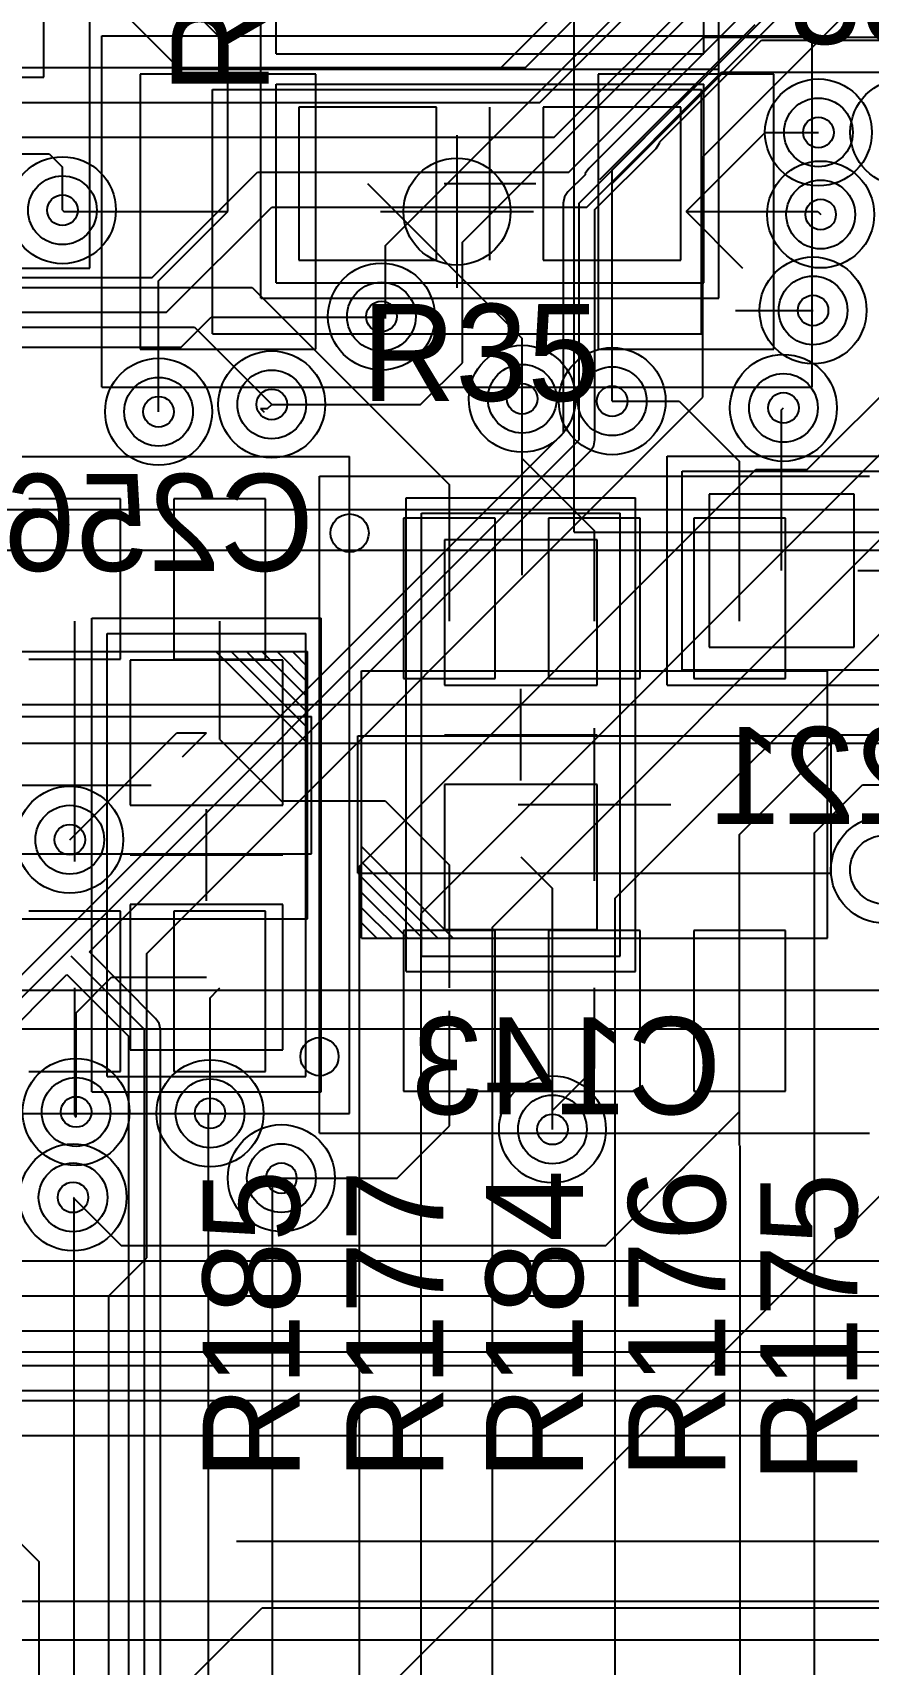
# Model space of a CAD drawing. Extents: x 28 to 300, y 18 to 330.
# Drawn here: x 161.73 to 167.21, y 128.86 to 139.54 of the extents above; entities that cross this region are included whole.
import ezdxf

# ---------------------------------------------------------------- set-up
doc = ezdxf.new("R2010")
doc.units = 0
for name, color, linetype in [('BOTTOMLAYER', 5, 'CONTINUOUS'), ('BOTTOMOVERLAY', 54, 'CONTINUOUS'), ('BOTTOMPASTE', 16, 'CONTINUOUS'), ('BOTTOMSOLDER', 6, 'CONTINUOUS'), ('DRILLDRAWING', 1, 'CONTINUOUS'), ('INTERNALPLANE1', 76, 'CONTINUOUS'), ('INTERNALPLANE6', 136, 'CONTINUOUS'), ('MECHANICAL14', 56, 'CONTINUOUS'), ('MECHANICAL15', 56, 'CONTINUOUS'), ('MECHANICAL16', 56, 'CONTINUOUS'), ('MIDLAYER1', 16, 'CONTINUOUS'), ('MIDLAYER3', 90, 'CONTINUOUS'), ('MULTILAYER', 9, 'CONTINUOUS'), ('TOPLAYER', 1, 'CONTINUOUS'), ('TOPOVERLAY', 2, 'CONTINUOUS'), ('TOPPASTE', 8, 'CONTINUOUS'), ('TOPSOLDER', 216, 'CONTINUOUS'), ('VIAHOLELAYER', 16, 'CONTINUOUS')]:
    doc.layers.add(name, color=color, linetype=linetype)

msp = doc.modelspace()

# ---------------------------------------------------------------- linework, layer by layer
at = {"layer": 'BOTTOMLAYER'}
for p, q in [((162.524, 139.945), (163.012, 139.457)), ((163.012, 138.369), (163.012, 139.457)), ((163.587, 139.269), (162.437, 139.269)), ((162.437, 139.269), (162.437, 137.469)), ((163.587, 137.469), (163.587, 139.269)), ((166.587, 139.269), (165.437, 139.269)), ((165.437, 139.269), (165.437, 137.469)), ((166.587, 137.469), (166.587, 139.269)), ((166.012, 138.369), (166.53, 138.887)), ((166.53, 138.887), (166.878, 138.887)), ((161.929, 138.378), (161.938, 138.369)), ((161.938, 138.369), (163.012, 138.369)), ((162.558, 137.916), (163.012, 138.369)), ((166.012, 138.369), (166.874, 138.369)), ((166.012, 138.369), (166.116, 138.264)), ((166.012, 138.369), (166.382, 137.998)), ((166.874, 138.369), (166.893, 138.35)), ((162.558, 137.059), (162.558, 137.916)), ((166.335, 137.722), (166.843, 137.722)), ((162.437, 137.469), (163.587, 137.469)), ((165.437, 137.469), (166.587, 137.469)), ((164.939, 135.989), (164.939, 137.144)), ((166.637, 137.071), (166.649, 137.084)), ((166.637, 136.019), (166.637, 137.071)), ((166.162, 136.519), (166.162, 135.519)), ((167.112, 136.519), (166.162, 136.519)), ((167.112, 135.519), (167.112, 136.519)), ((165.43, 136.22), (164.43, 136.22)), ((164.43, 136.22), (164.43, 135.27)), ((165.43, 135.27), (165.43, 136.22)), ((163.372, 135.433), (162.372, 135.433)), ((162.372, 135.433), (162.372, 134.483)), ((163.372, 134.483), (163.372, 135.433)), ((166.162, 135.519), (167.112, 135.519)), ((164.43, 135.27), (165.43, 135.27)), ((161.977, 134.258), (162.677, 134.958)), ((162.677, 134.958), (162.872, 134.958)), ((162.715, 134.801), (162.872, 134.958)), ((165.43, 134.62), (164.43, 134.62)), ((164.43, 134.62), (164.43, 133.67)), ((165.43, 133.67), (165.43, 134.62)), ((162.372, 134.483), (163.372, 134.483)), ((164.93, 134.145), (165.137, 133.938)), ((165.137, 132.362), (165.137, 133.938)), ((163.372, 133.833), (162.372, 133.833)), ((162.372, 133.833), (162.372, 132.883)), ((163.372, 132.883), (163.372, 133.833)), ((164.43, 133.67), (165.43, 133.67)), ((162.018, 133.125), (162.251, 133.358)), ((162.251, 133.358), (162.872, 133.358)), ((162.018, 132.476), (162.018, 133.125)), ((162.372, 132.883), (163.372, 132.883)), ((162.018, 132.443), (162.018, 132.476)), ((162.979, 127.627), (167.301, 131.949))]:
    msp.add_line(p, q, dxfattribs=at)
for centre in [(166.878, 138.887), (161.929, 138.378), (166.893, 138.35), (164.017, 137.682), (166.843, 137.722), (164.939, 137.144), (165.528, 137.128), (162.558, 137.059), (163.299, 137.107), (166.649, 137.084), (161.977, 134.258), (167.31, 134.061), (162.018, 132.476), (162.895, 132.467), (165.137, 132.362), (163.362, 132.043), (161.998, 131.917)]:
    msp.add_circle(centre, 0.225, dxfattribs=at)
at = {"layer": 'BOTTOMOVERLAY'}
for p, q in [((163.962, 139.169), (165.062, 139.169)), ((163.962, 137.569), (165.062, 137.569)), ((164.43, 134.945), (165.43, 134.945)), ((162.372, 134.158), (163.372, 134.158))]:
    msp.add_line(p, q, dxfattribs=at)
at = {"layer": 'BOTTOMPASTE'}
for p, q in [((163.587, 139.269), (162.437, 139.269)), ((162.437, 139.269), (162.437, 137.469)), ((163.587, 137.469), (163.587, 139.269)), ((166.587, 139.269), (165.437, 139.269)), ((165.437, 139.269), (165.437, 137.469)), ((166.587, 137.469), (166.587, 139.269)), ((162.437, 137.469), (163.587, 137.469)), ((165.437, 137.469), (166.587, 137.469)), ((166.162, 136.519), (166.162, 135.519)), ((167.112, 136.519), (166.162, 136.519)), ((167.112, 135.519), (167.112, 136.519)), ((165.43, 136.22), (164.43, 136.22)), ((164.43, 136.22), (164.43, 135.27)), ((165.43, 135.27), (165.43, 136.22)), ((163.372, 135.433), (162.372, 135.433)), ((162.372, 135.433), (162.372, 134.483)), ((163.372, 134.483), (163.372, 135.433)), ((166.162, 135.519), (167.112, 135.519)), ((164.43, 135.27), (165.43, 135.27)), ((165.43, 134.62), (164.43, 134.62)), ((164.43, 134.62), (164.43, 133.67)), ((165.43, 133.67), (165.43, 134.62)), ((162.372, 134.483), (163.372, 134.483)), ((163.372, 133.833), (162.372, 133.833)), ((162.372, 133.833), (162.372, 132.883)), ((163.372, 132.883), (163.372, 133.833)), ((164.43, 133.67), (165.43, 133.67)), ((162.372, 132.883), (163.372, 132.883))]:
    msp.add_line(p, q, dxfattribs=at)
at = {"layer": 'BOTTOMSOLDER'}
for p, q in [((163.587, 139.269), (162.437, 139.269)), ((162.437, 139.269), (162.437, 137.469)), ((163.587, 137.469), (163.587, 139.269)), ((166.587, 139.269), (165.437, 139.269)), ((165.437, 139.269), (165.437, 137.469)), ((166.587, 137.469), (166.587, 139.269)), ((162.437, 137.469), (163.587, 137.469)), ((165.437, 137.469), (166.587, 137.469)), ((166.162, 136.519), (166.162, 135.519)), ((167.112, 136.519), (166.162, 136.519)), ((167.112, 135.519), (167.112, 136.519)), ((165.43, 136.22), (164.43, 136.22)), ((164.43, 136.22), (164.43, 135.27)), ((165.43, 135.27), (165.43, 136.22)), ((163.372, 135.433), (162.372, 135.433)), ((162.372, 135.433), (162.372, 134.483)), ((163.372, 134.483), (163.372, 135.433)), ((166.162, 135.519), (167.112, 135.519)), ((164.43, 135.27), (165.43, 135.27)), ((165.43, 134.62), (164.43, 134.62)), ((164.43, 134.62), (164.43, 133.67)), ((165.43, 133.67), (165.43, 134.62)), ((162.372, 134.483), (163.372, 134.483)), ((163.372, 133.833), (162.372, 133.833)), ((162.372, 133.833), (162.372, 132.883)), ((163.372, 132.883), (163.372, 133.833)), ((164.43, 133.67), (165.43, 133.67)), ((162.372, 132.883), (163.372, 132.883))]:
    msp.add_line(p, q, dxfattribs=at)
at = {"layer": 'DRILLDRAWING'}
for centre in [(166.878, 138.887), (161.929, 138.378), (166.893, 138.35), (164.017, 137.682), (166.843, 137.722), (164.939, 137.144), (162.558, 137.059), (163.299, 137.107), (165.528, 137.128), (166.649, 137.084), (161.977, 134.258), (162.018, 132.476), (162.895, 132.467), (165.137, 132.362), (163.362, 132.043), (161.998, 131.917)]:
    msp.add_circle(centre, 0.1, dxfattribs=at)
at = {"layer": 'INTERNALPLANE1'}
for p, q in [((166.39, 139.667), (165.374, 138.651)), ((165.447, 138.578), (166.463, 139.594)), ((165.84, 138.825), (166.506, 139.491)), ((166.506, 139.491), (169.308, 139.491)), ((165.311, 138.425), (165.743, 138.857)), ((165.414, 138.382), (165.816, 138.783)), ((165.816, 138.783), (165.838, 138.817)), ((165.838, 138.817), (165.84, 138.825)), ((165.374, 138.651), (165.351, 138.618)), ((165.35, 138.61), (165.238, 138.498)), ((165.351, 138.618), (165.35, 138.61)), ((165.215, 138.465), (165.207, 138.425)), ((165.207, 138.425), (165.207, 138.425)), ((165.207, 138.425), (165.207, 136.918)), ((165.238, 138.498), (165.215, 138.465)), ((165.311, 136.876), (165.311, 138.425)), ((165.414, 136.876), (165.414, 138.382)), ((165.207, 136.918), (160.747, 132.458)), ((160.79, 132.354), (165.311, 136.876)), ((165.384, 136.802), (165.407, 136.836)), ((165.407, 136.836), (165.414, 136.876)), ((162.105, 133.523), (165.384, 136.802)), ((162.539, 133.088), (162.105, 133.523)), ((161.983, 133.497), (162.466, 133.015)), ((160.863, 132.281), (161.958, 133.376)), ((161.958, 133.376), (162.362, 132.972)), ((162.551, 133.071), (162.539, 133.088)), ((162.539, 133.088), (162.539, 133.088)), ((162.562, 133.054), (162.551, 133.071)), ((162.362, 132.972), (162.362, 123.888)), ((162.466, 123.845), (162.466, 133.015)), ((162.57, 133.015), (162.562, 133.054)), ((162.57, 123.845), (162.57, 133.015)), ((162.57, 133.015), (162.57, 133.015))]:
    msp.add_line(p, q, dxfattribs=at)
for centre in [(167.437, 138.887), (161.929, 138.378), (164.017, 137.682), (163.299, 137.107), (165.528, 137.128), (162.558, 137.059), (166.649, 137.084), (161.977, 134.258), (167.31, 134.061), (162.895, 132.467), (165.137, 132.362), (163.362, 132.043), (161.998, 131.917)]:
    msp.add_circle(centre, 0.35, dxfattribs=at)
at = {"layer": 'INTERNALPLANE6'}
for centre in [(166.878, 138.887), (166.893, 138.35), (164.017, 137.682), (166.843, 137.722), (163.299, 137.107), (164.939, 137.144), (165.528, 137.128), (167.31, 134.061), (162.018, 132.476), (162.895, 132.467), (163.362, 132.043), (161.998, 131.917)]:
    msp.add_circle(centre, 0.35, dxfattribs=at)
at = {"layer": 'MECHANICAL14'}
for p, q in [((163.327, 139.401), (163.327, 140.701)), ((166.127, 139.401), (166.127, 140.701)), ((161.808, 139.248), (161.808, 140.548)), ((163.327, 139.401), (166.127, 139.401)), ((158.908, 139.248), (161.808, 139.248)), ((162.912, 139.169), (166.112, 139.169)), ((162.912, 137.569), (162.912, 139.169)), ((163.327, 139.202), (166.127, 139.202)), ((163.327, 137.902), (163.327, 139.202)), ((166.112, 137.569), (166.112, 139.169)), ((166.127, 137.902), (166.127, 139.202)), ((163.327, 137.902), (166.127, 137.902)), ((162.912, 137.569), (166.112, 137.569)), ((165.987, 136.669), (168.887, 136.669)), ((165.987, 135.369), (165.987, 136.669)), ((164.28, 136.395), (165.58, 136.395)), ((164.28, 133.495), (164.28, 136.395)), ((165.58, 133.495), (165.58, 136.395)), ((162.222, 132.708), (162.222, 135.608)), ((162.222, 135.608), (163.522, 135.608)), ((163.522, 132.708), (163.522, 135.608)), ((160.484, 135.49), (163.534, 135.49)), ((162.934, 135.49), (163.534, 134.89)), ((163.034, 135.49), (163.534, 134.99)), ((163.134, 135.49), (163.534, 135.09)), ((163.234, 135.49), (163.534, 135.19)), ((163.334, 135.49), (163.534, 135.29)), ((163.434, 135.49), (163.534, 135.39)), ((163.534, 133.74), (163.534, 135.49)), ((163.887, 133.613), (163.887, 135.363)), ((163.887, 135.363), (166.937, 135.363)), ((165.987, 135.369), (168.887, 135.369)), ((166.937, 133.613), (166.937, 135.363)), ((163.887, 134.213), (164.487, 133.613)), ((163.887, 134.113), (164.387, 133.613)), ((163.887, 134.013), (164.287, 133.613)), ((163.887, 133.913), (164.187, 133.613)), ((160.484, 133.74), (163.534, 133.74)), ((163.887, 133.813), (164.087, 133.613)), ((163.887, 133.713), (163.987, 133.613)), ((163.887, 133.613), (166.937, 133.613)), ((164.28, 133.495), (165.58, 133.495)), ((162.222, 132.708), (163.522, 132.708))]:
    msp.add_line(p, q, dxfattribs=at)
at = {"layer": 'MECHANICAL15'}
for p, q in [((165.28, 136.27), (165.28, 163.27)), ((162.108, 137.998), (162.108, 141.798)), ((163.227, 139.301), (163.227, 140.801)), ((166.227, 139.301), (166.227, 140.801)), ((162.187, 139.519), (166.837, 139.519)), ((162.187, 137.219), (162.187, 139.519)), ((166.837, 137.219), (166.837, 139.519)), ((163.227, 137.802), (163.227, 139.302)), ((163.227, 139.302), (166.227, 139.302)), ((163.227, 139.301), (166.227, 139.301)), ((166.227, 137.802), (166.227, 139.302)), ((164.512, 137.869), (164.512, 138.869)), ((164.727, 138.252), (164.727, 138.852)), ((164.427, 138.552), (165.027, 138.552)), ((164.012, 138.369), (165.012, 138.369)), ((158.608, 137.998), (162.108, 137.998)), ((163.227, 137.802), (166.227, 137.802)), ((162.187, 137.219), (166.837, 137.219)), ((160.209, 136.765), (163.809, 136.765)), ((163.809, 132.465), (163.809, 136.765)), ((165.887, 135.269), (165.887, 136.769)), ((165.887, 136.769), (168.987, 136.769)), ((163.612, 136.638), (167.212, 136.638)), ((163.612, 132.338), (163.612, 136.638)), ((165.28, 136.27), (192.28, 136.27)), ((167.137, 136.019), (167.737, 136.019)), ((165.887, 135.269), (168.987, 135.269)), ((162.009, 134.115), (162.009, 135.115)), ((165.412, 133.988), (165.412, 134.988)), ((161.509, 134.615), (162.509, 134.615)), ((164.912, 134.488), (165.912, 134.488)), ((160.209, 132.465), (163.809, 132.465)), ((163.612, 132.338), (167.212, 132.338))]:
    msp.add_line(p, q, dxfattribs=at)
msp.add_circle((164.512, 138.369), 0.35, dxfattribs=at)
at = {"layer": 'MECHANICAL16'}
for p, q in [((164.18, 136.495), (165.68, 136.495)), ((164.18, 133.395), (164.18, 136.495)), ((165.68, 133.395), (165.68, 136.495)), ((162.122, 135.708), (163.622, 135.708)), ((162.122, 132.608), (162.122, 135.708)), ((163.622, 132.608), (163.622, 135.708)), ((164.93, 134.645), (164.93, 135.245)), ((164.63, 134.945), (165.23, 134.945)), ((162.872, 133.858), (162.872, 134.458)), ((162.572, 134.158), (163.172, 134.158)), ((164.18, 133.395), (165.68, 133.395)), ((162.122, 132.608), (163.622, 132.608))]:
    msp.add_line(p, q, dxfattribs=at)
at = {"layer": 'MIDLAYER1'}
for p, q in [((164.96, 139.313), (165.935, 140.289)), ((165.054, 139.084), (166.014, 140.044)), ((165.149, 138.856), (166.07, 139.776)), ((165.244, 138.627), (166.126, 139.51)), ((166.126, 139.51), (169.85, 139.51)), ((152.955, 139.313), (164.96, 139.313)), ((165.362, 138.399), (166.244, 139.281)), ((166.244, 139.281), (172.91, 139.281)), ((153.489, 139.084), (165.054, 139.084)), ((154.065, 138.856), (165.149, 138.856)), ((162.517, 137.938), (163.205, 138.627)), ((163.205, 138.627), (165.244, 138.627)), ((162.611, 137.71), (163.3, 138.399)), ((163.3, 138.399), (165.362, 138.399)), ((156.062, 137.938), (162.517, 137.938)), ((155.733, 137.71), (162.611, 137.71)), ((162.706, 137.481), (162.902, 137.677)), ((162.902, 137.677), (164.017, 137.677)), ((164.017, 137.677), (164.017, 137.677)), ((155.594, 137.481), (162.706, 137.481)), ((146.215, 136.419), (168.868, 136.419)), ((146.308, 136.153), (168.961, 136.153)), ((151.691, 135.143), (170.957, 135.143)), ((151.809, 134.889), (171.062, 134.889)), ((153.189, 133.274), (167.919, 133.274)), ((153.295, 133.02), (167.814, 133.02)), ((156.356, 131.502), (187.089, 131.502)), ((156.45, 131.273), (187.183, 131.273)), ((156.545, 131.044), (187.278, 131.044)), ((156.64, 130.816), (187.373, 130.816)), ((156.734, 130.587), (187.468, 130.587)), ((156.829, 130.359), (187.562, 130.359)), ((157.856, 129.275), (190.383, 129.275)), ((157.962, 129.021), (190.488, 129.021))]:
    msp.add_line(p, q, dxfattribs=at)
for centre in [(166.878, 138.887), (161.929, 138.378), (166.893, 138.35), (164.017, 137.682), (166.843, 137.722), (164.939, 137.144), (165.528, 137.128), (162.558, 137.059), (163.299, 137.107), (166.649, 137.084), (161.977, 134.258), (167.31, 134.061), (162.018, 132.476), (162.895, 132.467), (165.137, 132.362), (163.362, 132.043), (161.998, 131.917)]:
    msp.add_circle(centre, 0.225, dxfattribs=at)
at = {"layer": 'MIDLAYER3'}
for p, q in [((164.043, 138.148), (168.137, 142.241)), ((164.547, 138.169), (167.119, 140.741)), ((165.528, 138.642), (167.201, 140.315)), ((166.122, 138.728), (167.356, 139.962)), ((165.528, 137.128), (165.528, 138.642)), ((166.122, 137.564), (166.122, 138.728)), ((164.043, 137.682), (164.043, 138.148)), ((164.547, 137.379), (164.547, 138.169)), ((164.043, 137.669), (164.043, 137.682)), ((166.122, 137.564), (166.122, 137.693)), ((164.277, 133.776), (168.088, 137.588)), ((166.122, 137.154), (166.122, 137.564)), ((164.744, 133.686), (168.613, 137.556)), ((164.274, 137.107), (164.547, 137.379)), ((166.804, 136.68), (167.549, 137.424)), ((162.482, 133.513), (166.122, 137.154)), ((165.548, 133.875), (168.859, 137.185)), ((163.226, 137.08), (163.272, 137.08)), ((163.226, 137.08), (163.249, 137.057)), ((163.272, 137.08), (163.299, 137.107)), ((163.299, 137.107), (164.274, 137.107)), ((163.874, 134.084), (166.469, 136.68)), ((166.469, 136.68), (166.804, 136.68)), ((166.361, 134.291), (167.014, 134.944)), ((167.014, 134.944), (167.4, 134.944)), ((166.853, 134.304), (167.167, 134.618)), ((167.167, 134.618), (167.556, 134.618)), ((166.361, 132.256), (166.361, 134.291)), ((166.853, 123.304), (166.853, 134.304)), ((163.874, 123.797), (163.874, 134.084)), ((165.548, 123.008), (165.548, 133.875)), ((164.277, 123.362), (164.277, 133.776)), ((164.744, 123.051), (164.744, 133.686)), ((162.482, 132.013), (162.482, 133.513)), ((162.884, 132.457), (162.895, 132.467)), ((162.884, 128.013), (162.884, 132.457)), ((166.361, 132.256), (166.366, 132.252)), ((166.366, 123.012), (166.366, 132.252)), ((162.482, 131.59), (162.482, 132.013)), ((162.482, 131.521), (162.482, 132.013)), ((163.304, 131.986), (163.362, 132.043)), ((161.998, 131.917), (162.005, 131.911)), ((162.005, 124.826), (162.005, 131.911)), ((163.304, 124.062), (163.304, 131.986)), ((162.233, 131.272), (162.482, 131.521)), ((162.233, 124.653), (162.233, 131.272)), ((161.423, 129.886), (161.776, 129.532)), ((161.776, 124.921), (161.776, 129.532))]:
    msp.add_line(p, q, dxfattribs=at)
for centre in [(166.878, 138.887), (161.929, 138.378), (166.893, 138.35), (164.017, 137.682), (166.843, 137.722), (164.939, 137.144), (165.528, 137.128), (162.558, 137.059), (163.299, 137.107), (166.649, 137.084), (161.977, 134.258), (167.31, 134.061), (162.018, 132.476), (162.895, 132.467), (165.137, 132.362), (163.362, 132.043), (161.998, 131.917)]:
    msp.add_circle(centre, 0.225, dxfattribs=at)
at = {"layer": 'MULTILAYER'}
for centre in [(166.878, 138.887), (161.929, 138.378), (166.893, 138.35), (164.017, 137.682), (166.843, 137.722), (164.939, 137.144), (165.528, 137.128), (162.558, 137.059), (163.299, 137.107), (166.649, 137.084), (161.977, 134.258), (167.31, 134.061), (162.018, 132.476), (162.895, 132.467), (165.137, 132.362), (163.362, 132.043), (161.998, 131.917)]:
    msp.add_circle(centre, 0.225, dxfattribs=at)
at = {"layer": 'TOPLAYER'}
for p, q in [((161.967, 140.033), (162.698, 139.302)), ((164.791, 139.302), (165.527, 140.038)), ((165.527, 138.552), (166.66, 139.685)), ((162.698, 139.302), (164.791, 139.302)), ((164.377, 139.052), (163.477, 139.052)), ((163.477, 139.052), (163.477, 138.052)), ((164.377, 138.052), (164.377, 139.052)), ((165.977, 139.052), (165.077, 139.052)), ((165.077, 139.052), (165.077, 138.052)), ((165.977, 138.052), (165.977, 139.052)), ((161.308, 138.748), (161.841, 138.748)), ((161.841, 138.748), (161.929, 138.66)), ((161.929, 138.378), (161.929, 138.66)), ((163.927, 138.552), (164.939, 137.539)), ((163.477, 138.052), (164.377, 138.052)), ((165.077, 138.052), (165.977, 138.052)), ((159.408, 137.873), (163.171, 137.873)), ((163.171, 137.873), (164.462, 136.581)), ((161.374, 137.612), (162.793, 137.612)), ((162.793, 137.612), (163.299, 137.107)), ((164.939, 137.144), (164.939, 137.539)), ((164.939, 136.753), (164.939, 137.144)), ((165.528, 137.128), (165.967, 137.128)), ((165.967, 137.128), (166.362, 136.733)), ((164.939, 136.753), (165.412, 136.28)), ((166.362, 135.838), (166.362, 136.733)), ((162.309, 136.49), (161.709, 136.49)), ((162.309, 135.44), (162.309, 136.49)), ((162.659, 136.49), (162.659, 135.44)), ((163.259, 136.49), (162.659, 136.49)), ((163.259, 135.44), (163.259, 136.49)), ((164.462, 135.838), (164.462, 136.581)), ((164.762, 136.363), (164.162, 136.363)), ((164.162, 136.363), (164.162, 135.313)), ((164.762, 135.313), (164.762, 136.363)), ((165.712, 136.363), (165.112, 136.363)), ((165.112, 136.363), (165.112, 135.313)), ((165.412, 135.838), (165.412, 136.28)), ((165.712, 135.313), (165.712, 136.363)), ((166.662, 136.363), (166.062, 136.363)), ((166.062, 136.363), (166.062, 135.313)), ((166.662, 135.313), (166.662, 136.363)), ((164.462, 135.688), (164.462, 135.838)), ((165.412, 135.688), (165.412, 135.838)), ((166.362, 135.688), (166.362, 135.838)), ((162.009, 134.29), (162.009, 135.688)), ((162.959, 134.914), (162.959, 135.688)), ((162.959, 135.688), (162.959, 135.688)), ((161.709, 135.44), (162.309, 135.44)), ((162.659, 135.44), (163.259, 135.44)), ((164.162, 135.313), (164.762, 135.313)), ((165.112, 135.313), (165.712, 135.313)), ((166.062, 135.313), (166.662, 135.313)), ((162.959, 134.914), (163.36, 134.513)), ((163.36, 134.513), (164.041, 134.513)), ((164.041, 134.513), (164.462, 134.092)), ((161.977, 134.258), (162.009, 134.29)), ((164.462, 133.288), (164.462, 134.092)), ((162.309, 133.79), (161.709, 133.79)), ((162.309, 132.74), (162.309, 133.79)), ((162.659, 133.79), (162.659, 132.74)), ((163.259, 133.79), (162.659, 133.79)), ((163.259, 132.74), (163.259, 133.79)), ((164.762, 133.663), (164.162, 133.663)), ((164.162, 133.663), (164.162, 132.613)), ((164.762, 132.613), (164.762, 133.663)), ((165.712, 133.663), (165.112, 133.663)), ((165.112, 133.663), (165.112, 132.613)), ((165.712, 132.613), (165.712, 133.663)), ((166.662, 133.663), (166.062, 133.663)), ((166.062, 133.663), (166.062, 132.613)), ((166.662, 132.613), (166.662, 133.663)), ((162.009, 133.265), (162.009, 133.288)), ((162.947, 133.276), (162.959, 133.288)), ((165.412, 133.138), (165.412, 133.288)), ((166.362, 133.138), (166.362, 133.288)), ((162.009, 132.476), (162.009, 133.265)), ((162.895, 133.224), (162.947, 133.276)), ((162.895, 132.467), (162.895, 133.224)), ((164.462, 132.386), (164.462, 133.138)), ((165.412, 132.761), (165.412, 133.138)), ((166.362, 132.479), (166.362, 133.138)), ((165.137, 132.486), (165.412, 132.761)), ((161.709, 132.74), (162.309, 132.74)), ((162.659, 132.74), (163.259, 132.74)), ((164.162, 132.613), (164.762, 132.613)), ((165.112, 132.613), (165.712, 132.613)), ((166.062, 132.613), (166.662, 132.613)), ((162.009, 132.453), (162.009, 132.476)), ((162.009, 132.453), (162.018, 132.443)), ((162.018, 132.443), (162.018, 132.476)), ((165.137, 132.362), (165.137, 132.486)), ((166.033, 132.149), (166.362, 132.479)), ((164.12, 132.043), (164.462, 132.386)), ((165.486, 131.603), (166.033, 132.149)), ((165.972, 132.089), (166.033, 132.149)), ((163.362, 132.043), (164.12, 132.043)), ((161.998, 131.917), (162.313, 131.603)), ((162.313, 131.603), (165.486, 131.603)), ((159.926, 130.907), (170.108, 130.907)), ((159.821, 130.653), (170.213, 130.653)), ((162.958, 128.952), (163.237, 129.231)), ((163.237, 129.231), (168.571, 129.231)), ((162.118, 128.112), (162.958, 128.952))]:
    msp.add_line(p, q, dxfattribs=at)
for centre in [(166.878, 138.887), (161.929, 138.378), (166.893, 138.35), (164.017, 137.682), (166.843, 137.722), (164.939, 137.144), (165.528, 137.128), (162.558, 137.059), (163.299, 137.107), (166.649, 137.084), (161.977, 134.258), (167.31, 134.061), (162.018, 132.476), (162.895, 132.467), (165.137, 132.362), (163.362, 132.043), (161.998, 131.917)]:
    msp.add_circle(centre, 0.225, dxfattribs=at)
at = {"layer": 'TOPOVERLAY'}
for p, q in [((164.727, 138.052), (164.727, 139.052)), ((160.459, 135.065), (163.559, 135.065)), ((163.559, 134.165), (163.559, 135.065)), ((163.862, 134.938), (166.962, 134.938)), ((163.862, 134.038), (163.862, 134.938)), ((166.962, 134.038), (166.962, 134.938)), ((160.459, 134.165), (163.559, 134.165)), ((163.862, 134.038), (166.962, 134.038)), ((163.068, 129.667), (169.189, 129.667))]:
    msp.add_line(p, q, dxfattribs=at)
for centre in [(163.809, 136.265), (163.612, 132.838)]:
    msp.add_circle(centre, 0.125, dxfattribs=at)
at = {"layer": 'TOPPASTE'}
for p, q in [((164.377, 139.052), (163.477, 139.052)), ((163.477, 139.052), (163.477, 138.052)), ((164.377, 138.052), (164.377, 139.052)), ((165.977, 139.052), (165.077, 139.052)), ((165.077, 139.052), (165.077, 138.052)), ((165.977, 138.052), (165.977, 139.052)), ((163.477, 138.052), (164.377, 138.052)), ((165.077, 138.052), (165.977, 138.052)), ((162.309, 136.49), (161.709, 136.49)), ((162.309, 135.44), (162.309, 136.49)), ((162.659, 136.49), (162.659, 135.44)), ((163.259, 136.49), (162.659, 136.49)), ((163.259, 135.44), (163.259, 136.49)), ((164.762, 136.363), (164.162, 136.363)), ((164.162, 136.363), (164.162, 135.313)), ((164.762, 135.313), (164.762, 136.363)), ((165.712, 136.363), (165.112, 136.363)), ((165.112, 136.363), (165.112, 135.313)), ((165.712, 135.313), (165.712, 136.363)), ((166.662, 136.363), (166.062, 136.363)), ((166.062, 136.363), (166.062, 135.313)), ((166.662, 135.313), (166.662, 136.363)), ((161.709, 135.44), (162.309, 135.44)), ((162.659, 135.44), (163.259, 135.44)), ((164.162, 135.313), (164.762, 135.313)), ((165.112, 135.313), (165.712, 135.313)), ((166.062, 135.313), (166.662, 135.313)), ((162.309, 133.79), (161.709, 133.79)), ((162.309, 132.74), (162.309, 133.79)), ((162.659, 133.79), (162.659, 132.74)), ((163.259, 133.79), (162.659, 133.79)), ((163.259, 132.74), (163.259, 133.79)), ((164.762, 133.663), (164.162, 133.663)), ((164.162, 133.663), (164.162, 132.613)), ((164.762, 132.613), (164.762, 133.663)), ((165.712, 133.663), (165.112, 133.663)), ((165.112, 133.663), (165.112, 132.613)), ((165.712, 132.613), (165.712, 133.663)), ((166.662, 133.663), (166.062, 133.663)), ((166.062, 133.663), (166.062, 132.613)), ((166.662, 132.613), (166.662, 133.663)), ((161.709, 132.74), (162.309, 132.74)), ((162.659, 132.74), (163.259, 132.74)), ((164.162, 132.613), (164.762, 132.613)), ((165.112, 132.613), (165.712, 132.613)), ((166.062, 132.613), (166.662, 132.613))]:
    msp.add_line(p, q, dxfattribs=at)
at = {"layer": 'TOPSOLDER'}
for p, q in [((164.377, 139.052), (163.477, 139.052)), ((163.477, 139.052), (163.477, 138.052)), ((164.377, 138.052), (164.377, 139.052)), ((165.977, 139.052), (165.077, 139.052)), ((165.077, 139.052), (165.077, 138.052)), ((165.977, 138.052), (165.977, 139.052)), ((163.477, 138.052), (164.377, 138.052)), ((165.077, 138.052), (165.977, 138.052)), ((162.309, 136.49), (161.709, 136.49)), ((162.309, 135.44), (162.309, 136.49)), ((162.659, 136.49), (162.659, 135.44)), ((163.259, 136.49), (162.659, 136.49)), ((163.259, 135.44), (163.259, 136.49)), ((164.762, 136.363), (164.162, 136.363)), ((164.162, 136.363), (164.162, 135.313)), ((164.762, 135.313), (164.762, 136.363)), ((165.712, 136.363), (165.112, 136.363)), ((165.112, 136.363), (165.112, 135.313)), ((165.712, 135.313), (165.712, 136.363)), ((166.662, 136.363), (166.062, 136.363)), ((166.062, 136.363), (166.062, 135.313)), ((166.662, 135.313), (166.662, 136.363)), ((161.709, 135.44), (162.309, 135.44)), ((162.659, 135.44), (163.259, 135.44)), ((164.162, 135.313), (164.762, 135.313)), ((165.112, 135.313), (165.712, 135.313)), ((166.062, 135.313), (166.662, 135.313)), ((162.309, 133.79), (161.709, 133.79)), ((162.309, 132.74), (162.309, 133.79)), ((162.659, 133.79), (162.659, 132.74)), ((163.259, 133.79), (162.659, 133.79)), ((163.259, 132.74), (163.259, 133.79)), ((164.762, 133.663), (164.162, 133.663)), ((164.162, 133.663), (164.162, 132.613)), ((164.762, 132.613), (164.762, 133.663)), ((165.712, 133.663), (165.112, 133.663)), ((165.112, 133.663), (165.112, 132.613)), ((165.712, 132.613), (165.712, 133.663)), ((166.662, 133.663), (166.062, 133.663)), ((166.062, 133.663), (166.062, 132.613)), ((166.662, 132.613), (166.662, 133.663)), ((161.709, 132.74), (162.309, 132.74)), ((162.659, 132.74), (163.259, 132.74)), ((164.162, 132.613), (164.762, 132.613)), ((165.112, 132.613), (165.712, 132.613)), ((166.062, 132.613), (166.662, 132.613))]:
    msp.add_line(p, q, dxfattribs=at)
at = {"layer": 'VIAHOLELAYER'}
for centre in [(166.878, 138.887), (161.929, 138.378), (166.893, 138.35), (164.017, 137.682), (166.843, 137.722), (164.939, 137.144), (162.558, 137.059), (163.299, 137.107), (165.528, 137.128), (166.649, 137.084), (161.977, 134.258), (162.018, 132.476), (162.895, 132.467), (165.137, 132.362), (163.362, 132.043), (161.998, 131.917)]:
    msp.add_circle(centre, 0.1, dxfattribs=at)

# ---------------------------------------------------------------- texts
at = {"layer": 'BOTTOMOVERLAY', "text_generation_flag": 2}
for s, p in [('C353', (168.714, 139.466)), ('C256', (163.576, 136.017)), ('C143', (166.243, 132.461))]:
    msp.add_text(s, height=0.635, rotation=360, dxfattribs=at).set_placement(p)
msp.add_text('R221', height=0.635, dxfattribs=at).set_placement((168.206, 134.361))
at = {"layer": 'TOPOVERLAY'}
for s, rotation, p in [('R143', 90, (163.279, 139.136)), ('R35', 360, (163.888, 137.13)), ('R185', 90, (163.482, 130.068)), ('R177', 90, (164.422, 130.068)), ('R184', 90, (165.336, 130.068)), ('R176', 90, (166.268, 130.073)), ('R175', 90, (167.132, 130.048))]:
    msp.add_text(s, height=0.635, rotation=rotation, dxfattribs=at).set_placement(p)

doc.saveas('drawing.dxf')
